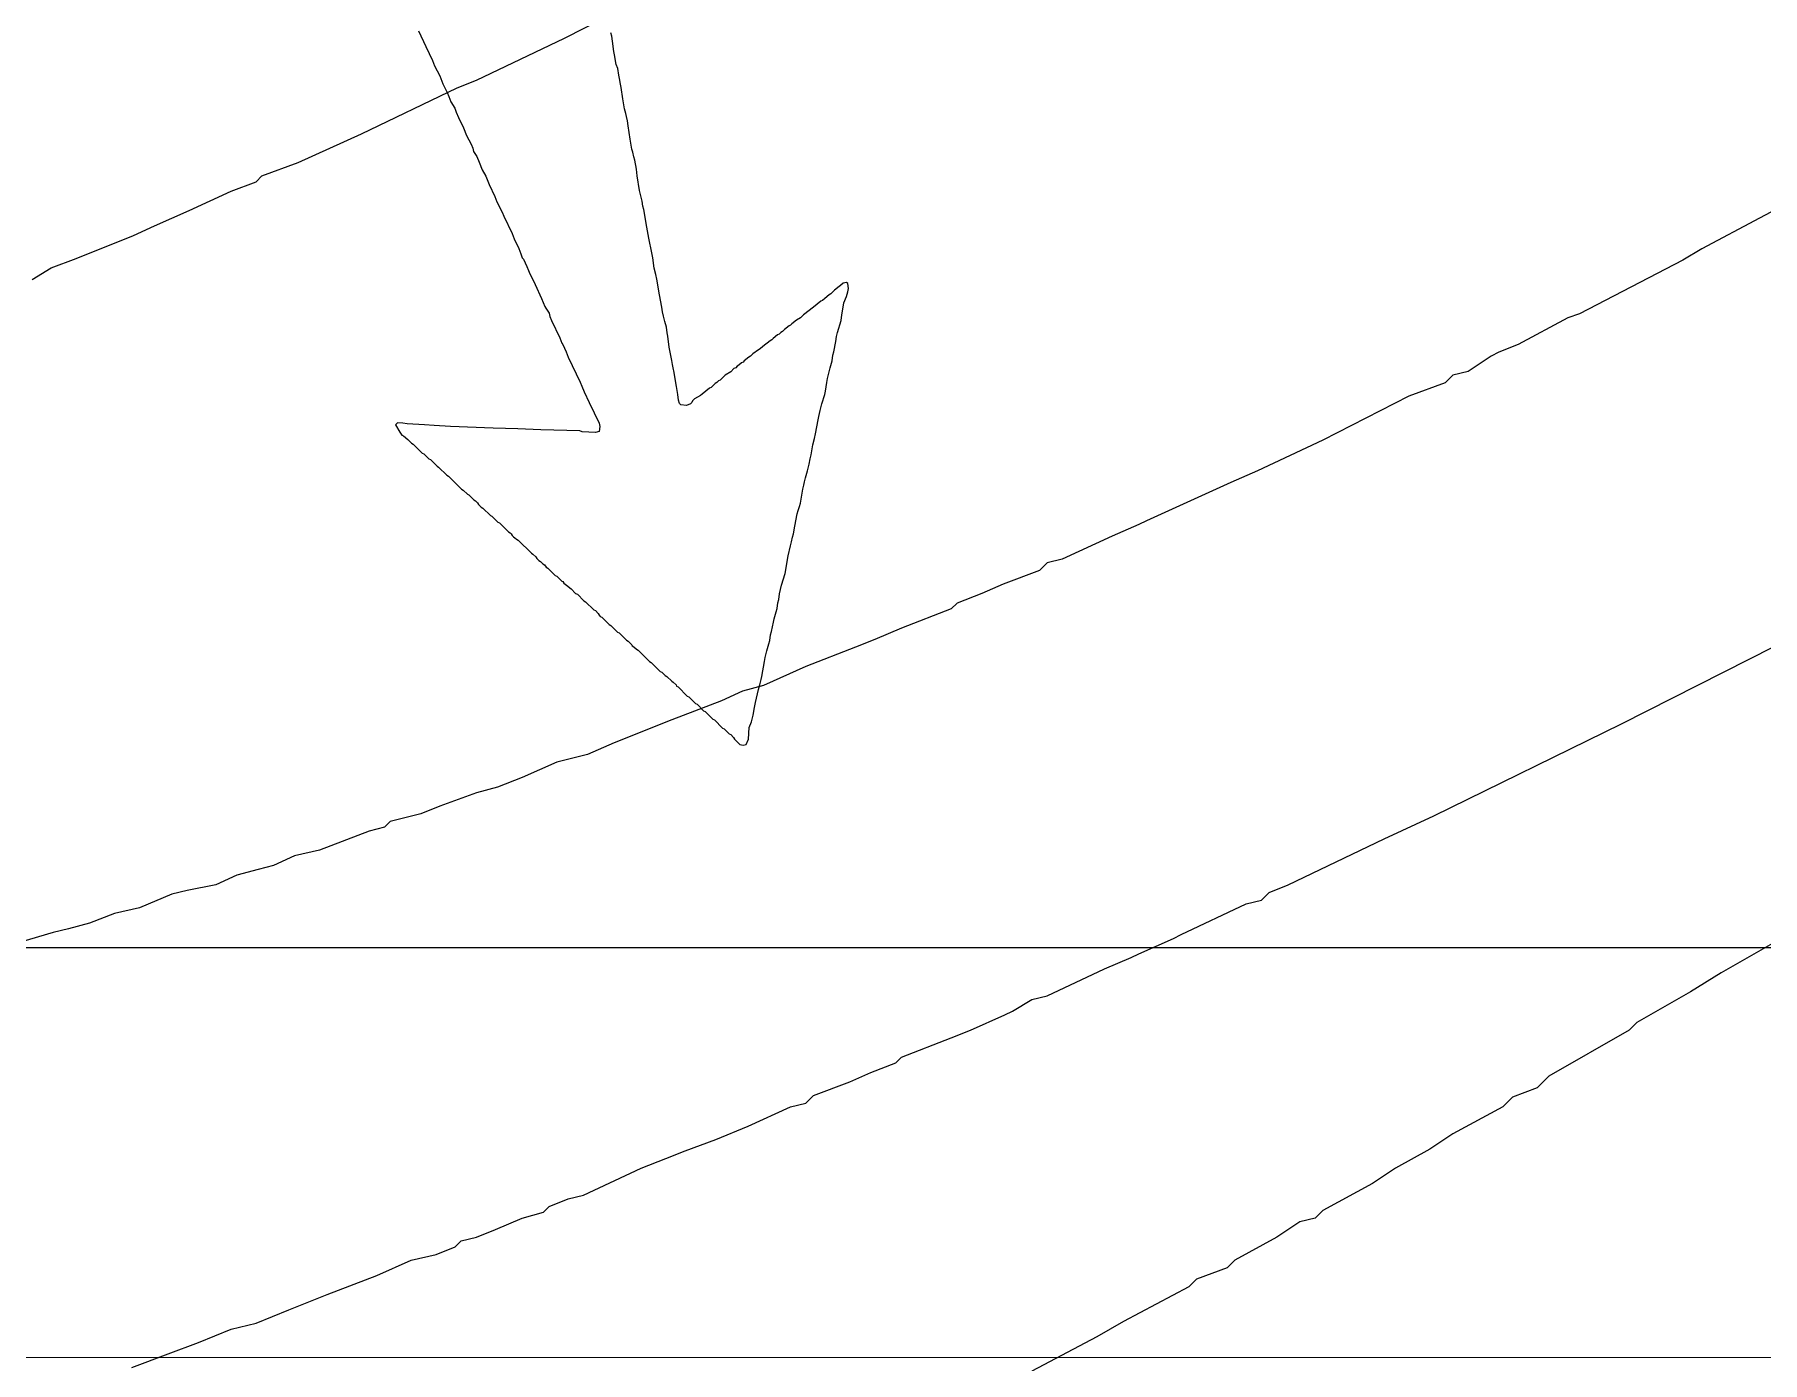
# Model space of a CAD drawing. Header units: inches. Extents: x 0 to 276, y 0 to 124.
# Drawn here: x 91.595 to 93.963, y 4.202 to 6.021 of the extents above; entities that cross this region are included whole.
import ezdxf

# ---------------------------------------------------------------- set-up
doc = ezdxf.new("R2010")
doc.units = ezdxf.units.IN
doc.layers.add('Bottom Overlay', color=54, linetype='Continuous')
doc.layers.add('Top Overlay', color=2, linetype='Continuous')

msp = doc.modelspace()

# ---------------------------------------------------------------- linework, layer by layer
at = {"layer": 'Bottom Overlay'}
for p, q in [((92.1213, 6.0263), (92.1314, 6.0049)), ((92.3861, 6.019), (92.385, 6.0235)), ((92.3872, 6.0123), (92.3861, 6.019)), ((92.1314, 6.0049), (92.1404, 5.9858)), ((92.3889, 5.9982), (92.3872, 6.0123)), ((92.39, 5.9937), (92.3889, 5.9982)), ((92.3923, 5.9802), (92.39, 5.9937)), ((92.1404, 5.9858), (92.1432, 5.9785)), ((92.1432, 5.9785), (92.1505, 5.9645)), ((92.3945, 5.9746), (92.3923, 5.9802)), ((92.3957, 5.9656), (92.3945, 5.9746)), ((92.1505, 5.9645), (92.1545, 5.9538)), ((92.1545, 5.9538), (92.1606, 5.942)), ((92.3968, 5.9611), (92.3957, 5.9656)), ((92.3979, 5.9532), (92.3968, 5.9611)), ((92.399, 5.9487), (92.3979, 5.9532)), ((92.4013, 5.933), (92.399, 5.9487)), ((92.1606, 5.942), (92.1629, 5.9364)), ((92.1629, 5.9364), (92.1657, 5.929)), ((92.1657, 5.929), (92.1708, 5.9206)), ((92.1708, 5.9206), (92.173, 5.915)), ((92.4035, 5.9195), (92.4013, 5.933)), ((92.173, 5.915), (92.1758, 5.9077)), ((92.1758, 5.9077), (92.1831, 5.8936)), ((92.4052, 5.9133), (92.4035, 5.9195)), ((92.4063, 5.9088), (92.4052, 5.9133)), ((92.4075, 5.9032), (92.4063, 5.9088)), ((92.4086, 5.8964), (92.4075, 5.9032)), ((92.1831, 5.8936), (92.1871, 5.8829)), ((92.1871, 5.8829), (92.1932, 5.8711)), ((92.4114, 5.8779), (92.4086, 5.8964)), ((92.4136, 5.8644), (92.4114, 5.8779)), ((92.1932, 5.8711), (92.1955, 5.8655)), ((92.1955, 5.8655), (92.1966, 5.861)), ((92.1966, 5.861), (92.2011, 5.8543)), ((92.2011, 5.8543), (92.2045, 5.8464)), ((92.4148, 5.8599), (92.4136, 5.8644)), ((92.4165, 5.8537), (92.4148, 5.8599)), ((92.4176, 5.8492), (92.4165, 5.8537)), ((92.2045, 5.8464), (92.2084, 5.8357)), ((92.2084, 5.8357), (92.2135, 5.8273)), ((92.2135, 5.8273), (92.218, 5.816)), ((92.4198, 5.8368), (92.4176, 5.8492)), ((92.421, 5.8278), (92.4198, 5.8368)), ((92.4243, 5.8076), (92.421, 5.8278)), ((92.218, 5.816), (92.2259, 5.7992)), ((92.4266, 5.7986), (92.4243, 5.8076)), ((92.2259, 5.7992), (92.2287, 5.7919)), ((92.2287, 5.7919), (92.236, 5.7778)), ((92.4277, 5.793), (92.4266, 5.7986)), ((92.4288, 5.7862), (92.4277, 5.793)), ((92.4299, 5.7817), (92.4288, 5.7862)), ((92.4322, 5.7682), (92.4299, 5.7817)), ((92.236, 5.7778), (92.2382, 5.7722)), ((92.2382, 5.7722), (92.2495, 5.7486)), ((92.4333, 5.7626), (92.4322, 5.7682)), ((92.4367, 5.7424), (92.4333, 5.7626)), ((92.2495, 5.7486), (92.2523, 5.7413)), ((92.2523, 5.7413), (92.2585, 5.7283)), ((92.4378, 5.7379), (92.4367, 5.7424)), ((92.4401, 5.7266), (92.4378, 5.7379)), ((92.2585, 5.7283), (92.2613, 5.721)), ((92.2613, 5.721), (92.2635, 5.7154)), ((92.2635, 5.7154), (92.2652, 5.7137)), ((92.2652, 5.7137), (92.2697, 5.7036)), ((92.4412, 5.7221), (92.4401, 5.7266)), ((92.4423, 5.7154), (92.4412, 5.7221)), ((92.444, 5.7013), (92.4423, 5.7154)), ((92.2697, 5.7036), (92.272, 5.698)), ((92.272, 5.698), (92.2731, 5.6957)), ((92.2731, 5.6957), (92.281, 5.6788)), ((92.4463, 5.6923), (92.444, 5.7013)), ((92.4479, 5.6862), (92.4463, 5.6923)), ((92.4513, 5.6648), (92.4479, 5.6862)), ((92.281, 5.6788), (92.29, 5.6597)), ((92.4547, 5.6479), (92.4513, 5.6648)), ((92.6841, 5.6648), (92.6779, 5.6597)), ((92.6863, 5.6659), (92.6841, 5.6648)), ((92.6914, 5.671), (92.6863, 5.6659)), ((92.6976, 5.676), (92.6914, 5.671)), ((92.6998, 5.6772), (92.6976, 5.676)), ((92.7032, 5.6805), (92.6998, 5.6772)), ((92.7077, 5.6817), (92.7032, 5.6805)), ((92.7043, 5.6535), (92.7077, 5.6625)), ((92.7094, 5.68), (92.7077, 5.6817)), ((92.7077, 5.6625), (92.7094, 5.6687)), ((92.7105, 5.6732), (92.7094, 5.68)), ((92.7094, 5.6687), (92.7105, 5.6732)), ((92.29, 5.6597), (92.2945, 5.6485)), ((92.2945, 5.6485), (92.2956, 5.6462)), ((92.2956, 5.6462), (92.3001, 5.6395)), ((92.3001, 5.6395), (92.3012, 5.635)), ((92.4558, 5.6412), (92.4547, 5.6479)), ((92.4569, 5.6356), (92.4558, 5.6412)), ((92.6487, 5.6372), (92.6447, 5.6333)), ((92.6627, 5.6479), (92.6487, 5.6372)), ((92.6728, 5.6558), (92.6627, 5.6479)), ((92.6751, 5.6569), (92.6728, 5.6558)), ((92.6779, 5.6597), (92.6751, 5.6569)), ((92.7004, 5.6294), (92.7015, 5.6372)), ((92.7015, 5.6372), (92.7032, 5.6479)), ((92.7032, 5.6479), (92.7043, 5.6535)), ((92.3012, 5.635), (92.3034, 5.6294)), ((92.3034, 5.6294), (92.3147, 5.6058)), ((92.4586, 5.6282), (92.4569, 5.6356)), ((92.4609, 5.6204), (92.4586, 5.6282)), ((92.462, 5.6125), (92.4609, 5.6204)), ((92.4631, 5.608), (92.462, 5.6125)), ((92.6177, 5.6131), (92.6155, 5.6108)), ((92.62, 5.6142), (92.6177, 5.6131)), ((92.6228, 5.617), (92.62, 5.6142)), ((92.629, 5.6221), (92.6228, 5.617)), ((92.6312, 5.6232), (92.629, 5.6221)), ((92.6329, 5.6249), (92.6312, 5.6232)), ((92.6391, 5.6299), (92.6329, 5.6249)), ((92.6447, 5.6333), (92.6391, 5.6299)), ((92.6942, 5.6074), (92.6953, 5.6131)), ((92.6953, 5.6131), (92.7004, 5.6294)), ((92.3147, 5.6058), (92.3175, 5.5984)), ((92.3175, 5.5984), (92.3192, 5.5968)), ((92.3192, 5.5968), (92.3237, 5.5866)), ((92.4648, 5.5928), (92.4631, 5.608)), ((92.4671, 5.5816), (92.4648, 5.5928)), ((92.5874, 5.5895), (92.5795, 5.5838)), ((92.5896, 5.5906), (92.5874, 5.5895)), ((92.593, 5.594), (92.5896, 5.5906)), ((92.6031, 5.6018), (92.593, 5.594)), ((92.6054, 5.6029), (92.6031, 5.6018)), ((92.6071, 5.6046), (92.6054, 5.6029)), ((92.6132, 5.6097), (92.6071, 5.6046)), ((92.6155, 5.6108), (92.6132, 5.6097)), ((92.6903, 5.5866), (92.6931, 5.6007)), ((92.6931, 5.6007), (92.6942, 5.6074)), ((92.3237, 5.5866), (92.3265, 5.5793)), ((92.3265, 5.5793), (92.3428, 5.545)), ((92.4682, 5.5748), (92.4671, 5.5816)), ((92.4693, 5.5692), (92.4682, 5.5748)), ((92.4704, 5.5647), (92.4693, 5.5692)), ((92.5581, 5.567), (92.5559, 5.5647)), ((92.5604, 5.5681), (92.5581, 5.567)), ((92.5638, 5.5715), (92.5604, 5.5681)), ((92.566, 5.5726), (92.5638, 5.5715)), ((92.5677, 5.5743), (92.566, 5.5726)), ((92.5739, 5.5793), (92.5677, 5.5743)), ((92.5761, 5.5805), (92.5739, 5.5793)), ((92.5795, 5.5838), (92.5761, 5.5805)), ((92.6852, 5.5647), (92.688, 5.5743)), ((92.688, 5.5743), (92.6891, 5.5821)), ((92.6891, 5.5821), (92.6903, 5.5866)), ((92.3428, 5.545), (92.3451, 5.5394)), ((92.4716, 5.558), (92.4704, 5.5647)), ((92.4727, 5.5523), (92.4716, 5.558)), ((92.4749, 5.5389), (92.4727, 5.5523)), ((92.5278, 5.5433), (92.5222, 5.5377)), ((92.53, 5.5445), (92.5278, 5.5433)), ((92.5323, 5.5467), (92.53, 5.5445)), ((92.5345, 5.5478), (92.5323, 5.5467)), ((92.5413, 5.5546), (92.5345, 5.5478)), ((92.5491, 5.5591), (92.5413, 5.5546)), ((92.5536, 5.5636), (92.5491, 5.5591)), ((92.5559, 5.5647), (92.5536, 5.5636)), ((92.679, 5.5327), (92.6807, 5.5445)), ((92.6807, 5.5445), (92.6818, 5.5501)), ((92.6818, 5.5501), (92.6841, 5.5591)), ((92.6841, 5.5591), (92.6852, 5.5647)), ((92.3451, 5.5394), (92.3484, 5.5315)), ((92.3484, 5.5315), (92.3552, 5.5169)), ((92.4766, 5.5282), (92.4749, 5.5389)), ((92.4777, 5.5203), (92.4766, 5.5282)), ((92.4789, 5.5158), (92.4777, 5.5203)), ((92.4969, 5.5192), (92.4957, 5.5169)), ((92.4997, 5.522), (92.4969, 5.5192)), ((92.5075, 5.5265), (92.4997, 5.522)), ((92.5098, 5.5287), (92.5075, 5.5265)), ((92.5199, 5.5366), (92.5098, 5.5287)), ((92.5222, 5.5377), (92.5199, 5.5366)), ((92.674, 5.5152), (92.6779, 5.5282)), ((92.6779, 5.5282), (92.679, 5.5327)), ((92.3552, 5.5169), (92.3687, 5.4888)), ((92.4806, 5.5141), (92.4789, 5.5158)), ((92.4884, 5.513), (92.4806, 5.5141)), ((92.494, 5.5152), (92.4884, 5.513)), ((92.4957, 5.5169), (92.494, 5.5152)), ((92.6689, 5.4933), (92.67, 5.4978)), ((92.67, 5.4978), (92.6717, 5.5062)), ((92.6717, 5.5062), (92.674, 5.5152)), ((92.0926, 5.4894), (92.0898, 5.4866)), ((92.0898, 5.4866), (92.0954, 5.4764)), ((92.0999, 5.4888), (92.0926, 5.4894)), ((92.0954, 5.4764), (92.0982, 5.4725)), ((92.0982, 5.4725), (92.1005, 5.4714)), ((92.1055, 5.4877), (92.0999, 5.4888)), ((92.1005, 5.4714), (92.1067, 5.4663)), ((92.1292, 5.4866), (92.1055, 5.4877)), ((92.1426, 5.4854), (92.1292, 5.4866)), ((92.1651, 5.4843), (92.1426, 5.4854)), ((92.2236, 5.4821), (92.1651, 5.4843)), ((92.2573, 5.4809), (92.2236, 5.4821)), ((92.2888, 5.4798), (92.2573, 5.4809)), ((92.3422, 5.4781), (92.2888, 5.4798)), ((92.3456, 5.477), (92.3422, 5.4781)), ((92.3636, 5.4759), (92.3456, 5.477)), ((92.3687, 5.4776), (92.3636, 5.4759)), ((92.3687, 5.4888), (92.3698, 5.4843)), ((92.3698, 5.4843), (92.3687, 5.4776)), ((92.6638, 5.468), (92.6655, 5.4742)), ((92.6655, 5.4742), (92.6689, 5.4933)), ((92.1067, 5.4663), (92.1117, 5.4613)), ((92.1117, 5.4613), (92.114, 5.4601)), ((92.114, 5.4601), (92.1263, 5.4478)), ((92.1263, 5.4478), (92.1286, 5.4466)), ((92.6593, 5.4455), (92.6616, 5.459)), ((92.6616, 5.459), (92.6638, 5.468)), ((92.1286, 5.4466), (92.1353, 5.4399)), ((92.1353, 5.4399), (92.1376, 5.4388)), ((92.1376, 5.4388), (92.1466, 5.4298)), ((92.1466, 5.4298), (92.1488, 5.4287)), ((92.1488, 5.4287), (92.1601, 5.4174)), ((92.6515, 5.414), (92.6543, 5.4236)), ((92.6543, 5.4236), (92.6565, 5.4326)), ((92.6565, 5.4326), (92.6582, 5.4399)), ((92.6582, 5.4399), (92.6593, 5.4455)), ((92.1601, 5.4174), (92.1623, 5.4163)), ((92.1623, 5.4163), (92.1803, 5.3983)), ((92.6481, 5.3983), (92.6492, 5.4039)), ((92.6492, 5.4039), (92.6503, 5.4084)), ((92.6503, 5.4084), (92.6515, 5.414)), ((92.1803, 5.3983), (92.1826, 5.3972)), ((92.1826, 5.3972), (92.1882, 5.3915)), ((92.1882, 5.3915), (92.1904, 5.3904)), ((92.1904, 5.3904), (92.1972, 5.3837)), ((92.1972, 5.3837), (92.1994, 5.3825)), ((92.1994, 5.3825), (92.2022, 5.3797)), ((92.2022, 5.3797), (92.2034, 5.3775)), ((92.2034, 5.3775), (92.2073, 5.3736)), ((92.6436, 5.3747), (92.6447, 5.3792)), ((92.6447, 5.3792), (92.6458, 5.3848)), ((92.6458, 5.3848), (92.6481, 5.3983)), ((92.2073, 5.3736), (92.2096, 5.3724)), ((92.2096, 5.3724), (92.2197, 5.3623)), ((92.2197, 5.3623), (92.2219, 5.3612)), ((92.2219, 5.3612), (92.2298, 5.3533)), ((92.2298, 5.3533), (92.232, 5.3522)), ((92.232, 5.3522), (92.2444, 5.3398)), ((92.6369, 5.3477), (92.6402, 5.3646)), ((92.6402, 5.3646), (92.6414, 5.3691)), ((92.6414, 5.3691), (92.6436, 5.3747)), ((92.2444, 5.3398), (92.2467, 5.3387)), ((92.2467, 5.3387), (92.2483, 5.337)), ((92.2483, 5.337), (92.2495, 5.3348)), ((92.2495, 5.3348), (92.2512, 5.3331)), ((92.2512, 5.3331), (92.2534, 5.3319)), ((92.2534, 5.3319), (92.2557, 5.3297)), ((92.2557, 5.3297), (92.2579, 5.3286)), ((92.2579, 5.3286), (92.2759, 5.3106)), ((92.6324, 5.3263), (92.634, 5.3325)), ((92.634, 5.3325), (92.6352, 5.337)), ((92.6352, 5.337), (92.6369, 5.3477)), ((92.2759, 5.3106), (92.2781, 5.3095)), ((92.2781, 5.3095), (92.2821, 5.3055)), ((92.2821, 5.3055), (92.2832, 5.3033)), ((92.6239, 5.283), (92.6279, 5.3072)), ((92.6279, 5.3072), (92.6312, 5.3207)), ((92.6312, 5.3207), (92.6324, 5.3263)), ((92.2832, 5.3033), (92.286, 5.3005)), ((92.286, 5.3005), (92.2883, 5.2993)), ((92.2883, 5.2993), (92.2916, 5.296)), ((92.2916, 5.296), (92.2939, 5.2948)), ((92.2939, 5.2948), (92.2961, 5.2915)), ((92.2961, 5.2915), (92.2984, 5.2903)), ((92.2984, 5.2903), (92.3085, 5.2802)), ((92.6189, 5.2667), (92.6239, 5.283)), ((92.3085, 5.2802), (92.3108, 5.2791)), ((92.3108, 5.2791), (92.3175, 5.2723)), ((92.3175, 5.2723), (92.3192, 5.2718)), ((92.3192, 5.2718), (92.3203, 5.2695)), ((92.3203, 5.2695), (92.3242, 5.2667)), ((92.3242, 5.2667), (92.3304, 5.2617)), ((92.3304, 5.2617), (92.3366, 5.2555)), ((92.6161, 5.2549), (92.6189, 5.2667)), ((92.3366, 5.2555), (92.3389, 5.2544)), ((92.3389, 5.2544), (92.3479, 5.2454)), ((92.3479, 5.2454), (92.3501, 5.2442)), ((92.3501, 5.2442), (92.3614, 5.233)), ((92.6116, 5.2302), (92.6127, 5.2347)), ((92.6127, 5.2347), (92.6138, 5.2426)), ((92.6138, 5.2426), (92.6149, 5.247)), ((92.6149, 5.247), (92.6161, 5.2549)), ((92.3614, 5.233), (92.3636, 5.2319)), ((92.3636, 5.2319), (92.3675, 5.2279)), ((92.3675, 5.2279), (92.3687, 5.2257)), ((92.3687, 5.2257), (92.3704, 5.224)), ((92.3704, 5.224), (92.3726, 5.2229)), ((92.3726, 5.2229), (92.3827, 5.2128)), ((92.3827, 5.2128), (92.385, 5.2116)), ((92.385, 5.2116), (92.394, 5.2026)), ((92.6048, 5.2032), (92.6076, 5.2161)), ((92.6076, 5.2161), (92.6087, 5.2206)), ((92.6087, 5.2206), (92.6116, 5.2302)), ((92.394, 5.2026), (92.3962, 5.2015)), ((92.3962, 5.2015), (92.4063, 5.1914)), ((92.4063, 5.1914), (92.4086, 5.1903)), ((92.4086, 5.1903), (92.4136, 5.1852)), ((92.5986, 5.1768), (92.6014, 5.1863)), ((92.6014, 5.1863), (92.6026, 5.1908)), ((92.6026, 5.1908), (92.6037, 5.1987)), ((92.6037, 5.1987), (92.6048, 5.2032)), ((92.4136, 5.1852), (92.4142, 5.1835)), ((92.4142, 5.1835), (92.4165, 5.1824)), ((92.4165, 5.1824), (92.4198, 5.179)), ((92.4198, 5.179), (92.4221, 5.1779)), ((92.4221, 5.1779), (92.4378, 5.1622)), ((92.5952, 5.1622), (92.5964, 5.1678)), ((92.5964, 5.1678), (92.5986, 5.1768)), ((92.4378, 5.1622), (92.4401, 5.161)), ((92.4401, 5.161), (92.4524, 5.1487)), ((92.4524, 5.1487), (92.4547, 5.1475)), ((92.4547, 5.1475), (92.4592, 5.143)), ((92.4592, 5.143), (92.4614, 5.1419)), ((92.4614, 5.1419), (92.4682, 5.1352)), ((92.5907, 5.1374), (92.5919, 5.1419)), ((92.5919, 5.1419), (92.5952, 5.1622)), ((92.4682, 5.1352), (92.4704, 5.134)), ((92.4704, 5.134), (92.4744, 5.1301)), ((92.4744, 5.1301), (92.4749, 5.1284)), ((92.4749, 5.1284), (92.4772, 5.1273)), ((92.4772, 5.1273), (92.4895, 5.1149)), ((92.5829, 5.1059), (92.5874, 5.1239)), ((92.5874, 5.1239), (92.5891, 5.1301)), ((92.5891, 5.1301), (92.5907, 5.1374)), ((92.4895, 5.1149), (92.4918, 5.1138)), ((92.4918, 5.1138), (92.5008, 5.1048)), ((92.5008, 5.1048), (92.503, 5.1037)), ((92.503, 5.1037), (92.512, 5.0947)), ((92.512, 5.0947), (92.5143, 5.0936)), ((92.5143, 5.0936), (92.5244, 5.0834)), ((92.5801, 5.0885), (92.5818, 5.0992)), ((92.5818, 5.0992), (92.5829, 5.1059)), ((92.5244, 5.0834), (92.5267, 5.0823)), ((92.5267, 5.0823), (92.5379, 5.0711)), ((92.5379, 5.0711), (92.5401, 5.0699)), ((92.5401, 5.0699), (92.5469, 5.0632)), ((92.5733, 5.0559), (92.5744, 5.0716)), ((92.5744, 5.0716), (92.5778, 5.0795)), ((92.5778, 5.0795), (92.5801, 5.0885)), ((92.5469, 5.0632), (92.5491, 5.0621)), ((92.5491, 5.0621), (92.5531, 5.0581)), ((92.5531, 5.0581), (92.5542, 5.0559)), ((92.5542, 5.0559), (92.5615, 5.0486)), ((92.5615, 5.0486), (92.566, 5.0475)), ((92.566, 5.0475), (92.5705, 5.0486)), ((92.5705, 5.0486), (92.5733, 5.0559)), ((94.3937, 4.7697), (91.2249, 4.7697)), ((89.3464, 4.2092), (95.0953, 4.2086))]:
    msp.add_line(p, q, dxfattribs=at)
at = {"layer": 'Top Overlay'}
for p, q in [((92.3212, 6.0165), (92.6309, 6.1739)), ((92.2005, 5.9587), (92.3212, 6.0165)), ((92.043, 5.8852), (92.1742, 5.9482)), ((92.1742, 5.9482), (92.2005, 5.9587)), ((91.9564, 5.8459), (92.043, 5.8852)), ((91.8987, 5.8196), (91.9065, 5.8275)), ((91.9065, 5.8275), (91.9564, 5.8459)), ((91.8068, 5.7802), (91.8645, 5.8065)), ((91.8645, 5.8065), (91.8987, 5.8196)), ((94.0482, 5.817), (93.959, 5.7697)), ((91.7596, 5.7592), (91.8068, 5.7802)), ((91.7307, 5.7461), (91.7596, 5.7592)), ((93.959, 5.7697), (93.8802, 5.7277)), ((91.652, 5.7146), (91.7307, 5.7461)), ((91.6178, 5.7015), (91.652, 5.7146)), ((93.854, 5.712), (93.7122, 5.6385)), ((93.8802, 5.7277), (93.854, 5.712)), ((91.5916, 5.6858), (91.6178, 5.7015)), ((93.7122, 5.6385), (93.6965, 5.6333)), ((93.6965, 5.6333), (93.6283, 5.5965)), ((93.6283, 5.5965), (93.602, 5.586)), ((93.5915, 5.5808), (93.56, 5.5598)), ((93.602, 5.586), (93.5915, 5.5808)), ((93.5285, 5.544), (93.4787, 5.5257)), ((93.539, 5.5545), (93.5285, 5.544)), ((93.56, 5.5598), (93.539, 5.5545)), ((93.4787, 5.5257), (93.3606, 5.4653)), ((93.3606, 5.4653), (93.2713, 5.4233)), ((93.2713, 5.4233), (93.2346, 5.4076)), ((93.2346, 5.4076), (93.1191, 5.3551)), ((93.1191, 5.3551), (93.1086, 5.3498)), ((93.0718, 5.3341), (93.0036, 5.3026)), ((93.1086, 5.3498), (93.0718, 5.3341)), ((92.9721, 5.2868), (92.9223, 5.2684)), ((92.9826, 5.2973), (92.9721, 5.2868)), ((93.0036, 5.3026), (92.9826, 5.2973)), ((93.77, 5.0769), (94.1847, 5.2868)), ((92.9223, 5.2684), (92.8934, 5.2553)), ((92.8514, 5.2343), (92.7831, 5.2081)), ((92.8593, 5.2422), (92.8514, 5.2343)), ((92.8934, 5.2553), (92.8593, 5.2422)), ((92.7464, 5.1923), (92.7202, 5.1818)), ((92.7831, 5.2081), (92.7464, 5.1923)), ((92.7202, 5.1818), (92.6519, 5.1556)), ((92.6519, 5.1556), (92.5942, 5.1293)), ((92.5653, 5.1215), (92.5364, 5.1083)), ((92.5942, 5.1293), (92.5653, 5.1215)), ((92.5364, 5.1083), (92.4682, 5.0821)), ((92.4682, 5.0821), (92.3895, 5.0506)), ((93.5128, 4.9509), (93.77, 5.0769)), ((92.3895, 5.0506), (92.3527, 5.0349)), ((92.3107, 5.0244), (92.2635, 5.0034)), ((92.3527, 5.0349), (92.3107, 5.0244)), ((92.2635, 5.0034), (92.2294, 4.9902)), ((92.2005, 4.9824), (92.1506, 4.964)), ((92.2294, 4.9902), (92.2005, 4.9824)), ((92.1244, 4.9535), (92.0824, 4.943)), ((92.1506, 4.964), (92.1244, 4.9535)), ((93.4445, 4.9194), (93.5128, 4.9509)), ((92.0535, 4.9299), (91.9853, 4.9036)), ((92.0745, 4.9351), (92.0535, 4.9299)), ((92.0824, 4.943), (92.0745, 4.9351)), ((91.9853, 4.9036), (91.9512, 4.8958)), ((93.3133, 4.8564), (93.4445, 4.9194)), ((91.9223, 4.8826), (91.9013, 4.8774)), ((91.9512, 4.8958), (91.9223, 4.8826)), ((91.8436, 4.8564), (91.8042, 4.8485)), ((91.8724, 4.8695), (91.8436, 4.8564)), ((91.9013, 4.8774), (91.8724, 4.8695)), ((93.2871, 4.8459), (93.3133, 4.8564)), ((91.7832, 4.8433), (91.7386, 4.8249)), ((91.8042, 4.8485), (91.7832, 4.8433)), ((93.2556, 4.8301), (93.2766, 4.8354)), ((93.2766, 4.8354), (93.2871, 4.8459)), ((91.7044, 4.817), (91.6703, 4.8039)), ((91.7386, 4.8249), (91.7044, 4.817)), ((93.1663, 4.7882), (93.2556, 4.8301)), ((91.6205, 4.7908), (91.5758, 4.7777)), ((91.6415, 4.796), (91.6205, 4.7908)), ((91.6703, 4.8039), (91.6415, 4.796)), ((93.1558, 4.7829), (93.1663, 4.7882)), ((93.0981, 4.7567), (93.1086, 4.7619)), ((93.1086, 4.7619), (93.1558, 4.7829)), ((93.9799, 4.7777), (93.9065, 4.7357)), ((92.9826, 4.7042), (93.0614, 4.7409)), ((93.0614, 4.7409), (93.0981, 4.7567)), ((93.9065, 4.7357), (93.8645, 4.7094)), ((92.9354, 4.6832), (92.9616, 4.6989)), ((92.9616, 4.6989), (92.9826, 4.7042)), ((93.8645, 4.7094), (93.791, 4.6674)), ((92.8776, 4.6569), (92.9249, 4.6779)), ((92.9249, 4.6779), (92.9354, 4.6832)), ((93.791, 4.6674), (93.7805, 4.6569)), ((92.7831, 4.6202), (92.8514, 4.6464)), ((92.8514, 4.6464), (92.8776, 4.6569)), ((93.7805, 4.6569), (93.6702, 4.5939)), ((92.7753, 4.6123), (92.7831, 4.6202)), ((92.7123, 4.5861), (92.7412, 4.5992)), ((92.7412, 4.5992), (92.7753, 4.6123)), ((92.6624, 4.5677), (92.7123, 4.5861)), ((93.6545, 4.5782), (93.6204, 4.5651)), ((93.6702, 4.5939), (93.6545, 4.5782)), ((92.5732, 4.5257), (92.6309, 4.5519)), ((92.6309, 4.5519), (92.6519, 4.5572)), ((92.6519, 4.5572), (92.6624, 4.5677)), ((93.6073, 4.5519), (93.539, 4.5152)), ((93.6204, 4.5651), (93.6073, 4.5519)), ((92.5286, 4.5073), (92.5732, 4.5257)), ((92.4866, 4.4916), (92.5286, 4.5073)), ((93.539, 4.5152), (93.5075, 4.4942)), ((92.4262, 4.468), (92.4603, 4.4811)), ((92.4603, 4.4811), (92.4866, 4.4916)), ((93.5075, 4.4942), (93.4603, 4.468)), ((92.3475, 4.4312), (92.4262, 4.468)), ((93.4603, 4.468), (93.4288, 4.447)), ((92.3265, 4.426), (92.3475, 4.4312)), ((93.4288, 4.447), (93.3606, 4.4102)), ((92.2635, 4.3997), (92.2924, 4.4076)), ((92.2924, 4.4076), (92.3002, 4.4155)), ((92.3002, 4.4155), (92.3265, 4.426)), ((93.3606, 4.4102), (93.3501, 4.3997)), ((92.2005, 4.3735), (92.2267, 4.384)), ((92.2267, 4.384), (92.2635, 4.3997)), ((93.3291, 4.3945), (93.2976, 4.3735)), ((93.3501, 4.3997), (93.3291, 4.3945)), ((92.1454, 4.3498), (92.1716, 4.3603)), ((92.1716, 4.3603), (92.1795, 4.3682)), ((92.1795, 4.3682), (92.2005, 4.3735)), ((93.2976, 4.3735), (93.2398, 4.342)), ((92.064, 4.321), (92.1113, 4.342)), ((92.1113, 4.342), (92.1454, 4.3498)), ((93.2398, 4.342), (93.2293, 4.3315)), ((91.9958, 4.2947), (92.064, 4.321)), ((93.1873, 4.3157), (93.1768, 4.3052)), ((93.2293, 4.3315), (93.1873, 4.3157)), ((91.9433, 4.2737), (91.9958, 4.2947)), ((93.1768, 4.3052), (93.0876, 4.258)), ((91.8987, 4.2554), (91.9433, 4.2737)), ((91.8199, 4.2291), (91.8645, 4.2475)), ((91.8645, 4.2475), (91.8987, 4.2554)), ((93.0876, 4.258), (93.0509, 4.237)), ((91.7779, 4.2134), (91.8199, 4.2291)), ((93.0509, 4.237), (92.9616, 4.1898)), ((91.7281, 4.195), (91.7779, 4.2134))]:
    msp.add_line(p, q, dxfattribs=at)

doc.saveas('drawing.dxf')
